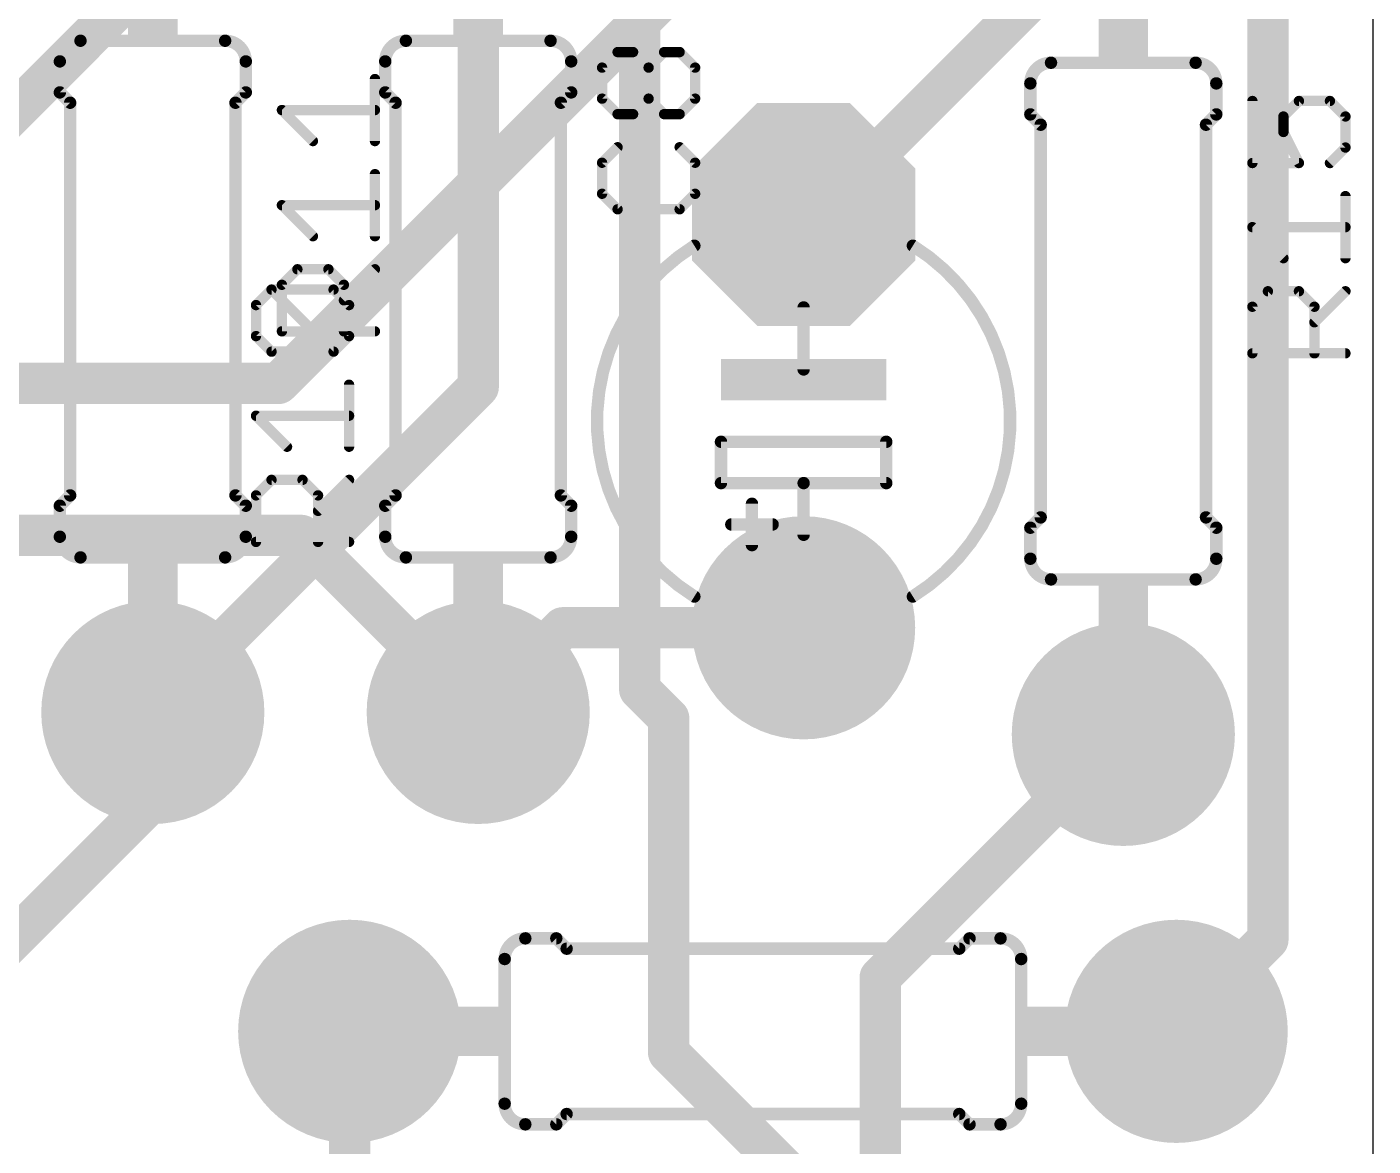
# Model space of a CAD drawing. Extents: x 0 to 70, y -10.8 to 60.8.
# Drawn here: x 53.45 to 70, y 21.59 to 35.34 of the extents above; entities that cross this region are included whole.
import ezdxf

# ---------------------------------------------------------------- set-up
doc = ezdxf.new("R2010")
doc.units = 0
for name, color, linetype in [('1', 22, 'CONTINUOUS'), ('16', 175, 'CONTINUOUS'), ('17', 82, 'CONTINUOUS'), ('20', 7, 'CONTINUOUS'), ('21', 253, 'CONTINUOUS'), ('25', 253, 'CONTINUOUS'), ('29', 253, 'CONTINUOUS'), ('30', 253, 'CONTINUOUS')]:
    doc.layers.add(name, color=color, linetype=linetype)

# ---------------------------------------------------------------- blocks, each defined once
blk = doc.blocks.new('RECT')
blk.add_solid([(-0.5, -0.5), (0.5, -0.5), (-0.5, 0.5), (0.5, 0.5)])
blk = doc.blocks.new('ROUNDP')
at = {"const_width": 0.5}
blk.add_lwpolyline([(0, -0.25, 1), (0, 0.25, 1), (0, -0.25)], format="xyb", dxfattribs=at)
blk = doc.blocks.new('OCTAGONP')
at = {"const_width": 0.5}
blk.add_lwpolyline([(-0.25, -0.1036), (-0.25, 0.1036), (-0.1036, 0.25), (0.1036, 0.25), (0.25, 0.1036), (0.25, -0.1036), (0.1036, -0.25), (-0.1036, -0.25), (-0.25, -0.1036), (-0.25, 0.1036)], dxfattribs=at)

msp = doc.modelspace()

# ---------------------------------------------------------------- linework, layer by layer
at = {"layer": '1', "const_width": 0.508}
for points in [[(60.9854, 39.5946), (60.9854, 27.2034)], [(59, 30.92), (59, 37.08)], [(55, 26.92), (59, 30.92)], [(60.9854, 27.2034), (61.341, 26.8478)], [(55, 25.8408), (55, 26.92)], [(61.341, 26.8478), (61.341, 22.739)], [(52.451, 23.2918), (55, 25.8408)], [(61.341, 22.739), (66.58, 17.5)]]:
    msp.add_lwpolyline(points, dxfattribs=at)
at = {"layer": '1', "const_width": 0.254}
for points in [[(59.0898, 30.8302, 1), (58.9102, 31.0098)], [(58.873, 30.92, 1), (59.127, 30.92)], [(61.0752, 27.2932, 1), (60.8956, 27.1136)], [(60.8584, 27.2034, 1), (61.1124, 27.2034)], [(55.127, 26.92, 1), (54.873, 26.92)], [(54.9102, 27.0098, 1), (55.0898, 26.8302)], [(61.468, 26.8478, 1), (61.214, 26.8478)], [(61.2512, 26.758, 1), (61.4308, 26.9376)], [(55.0898, 25.751, 1), (54.9102, 25.9306)], [(54.873, 25.8408, 1), (55.127, 25.8408)], [(61.4308, 22.8288, 1), (61.2512, 22.6492)], [(61.214, 22.739, 1), (61.468, 22.739)]]:
    msp.add_lwpolyline(points, format="xyb", dxfattribs=at)
at = {"layer": '16', "const_width": 0.508}
for points in [[(68.707, 24.127), (68.707, 40.753)], [(56.5426, 30.9626), (63, 37.42)], [(63.16, 33.04), (66.93, 36.81)], [(55, 36), (51.905, 32.905)], [(63, 33.04), (63.16, 33.04)], [(50.0374, 30.9626), (56.5426, 30.9626)], [(51.905, 29.095), (56.825, 29.095)], [(56.825, 29.095), (59, 26.92)], [(59, 26.92), (60.04, 27.96)], [(60.04, 27.96), (63, 27.96)], [(63.9412, 23.6612), (66.93, 26.65)], [(67.58, 23), (68.707, 24.127)], [(63.9412, 12.6388), (63.9412, 23.6612)], [(57.42, 18.5), (57.42, 23)]]:
    msp.add_lwpolyline(points, dxfattribs=at)
at = {"layer": '16', "const_width": 0.254}
for points in [[(63, 33.167, 1), (63, 32.913)], [(63.16, 32.913, 1), (63.16, 33.167)], [(63.0702, 33.1298, 1), (63.2498, 32.9502)], [(56.4528, 31.0524, 1), (56.6324, 30.8728)], [(56.5426, 30.8356, 1), (56.5426, 31.0896)], [(56.9148, 29.1848, 1), (56.7352, 29.0052)], [(56.825, 28.968, 1), (56.825, 29.222)], [(60.04, 28.087, 1), (60.04, 27.833)], [(60.1298, 27.8702, 1), (59.9502, 28.0498)], [(63, 27.833, 1), (63, 28.087)], [(58.9102, 27.0098, 1), (59.0898, 26.8302)], [(58.9102, 26.8302, 1), (59.0898, 27.0098)], [(67.0198, 26.5602, 1), (66.8402, 26.7398)], [(68.7968, 24.0372, 1), (68.6172, 24.2168)], [(68.58, 24.127, 1), (68.834, 24.127)], [(64.0682, 23.6612, 1), (63.8142, 23.6612)], [(63.8514, 23.751, 1), (64.031, 23.5714)], [(57.547, 23, 1), (57.293, 23)], [(67.4902, 23.0898, 1), (67.6698, 22.9102)]]:
    msp.add_lwpolyline(points, format="xyb", dxfattribs=at)
at = {"layer": '20'}
msp.add_line((70, 0), (70, 50), dxfattribs=at)
at = {"layer": '21'}
for points, const_width in [([(54.111, 35.175, 0.4142), (53.857, 34.921)], 0.1524), ([(54.111, 35.2131, 1), (54.111, 35.1369)], 0.0762), ([(54.111, 35.1369, 1), (54.111, 35.2131)], 0.0762), ([(56.143, 34.921, 0.4142), (55.889, 35.175)], 0.1524), ([(55.889, 35.2131, 1), (55.889, 35.1369)], 0.0762), ([(55.889, 35.1369, 1), (55.889, 35.2131)], 0.0762), ([(58.111, 35.175, 0.4142), (57.857, 34.921)], 0.1524), ([(58.111, 35.2131, 1), (58.111, 35.1369)], 0.0762), ([(58.111, 35.1369, 1), (58.111, 35.2131)], 0.0762), ([(60.143, 34.921, 0.4142), (59.889, 35.175)], 0.1524), ([(59.889, 35.2131, 1), (59.889, 35.1369)], 0.0762), ([(59.889, 35.1369, 1), (59.889, 35.2131)], 0.0762), ([(53.8951, 34.921, 1), (53.8189, 34.921)], 0.0762), ([(53.8189, 34.921, 1), (53.8951, 34.921)], 0.0762), ([(56.1811, 34.921, 1), (56.1049, 34.921)], 0.0762), ([(56.1049, 34.921, 1), (56.1811, 34.921)], 0.0762), ([(57.8951, 34.921, 1), (57.8189, 34.921)], 0.0762), ([(57.8189, 34.921, 1), (57.8951, 34.921)], 0.0762), ([(60.1811, 34.921, 1), (60.1049, 34.921)], 0.0762), ([(60.1049, 34.921, 1), (60.1811, 34.921)], 0.0762), ([(66.041, 34.905, 0.4142), (65.787, 34.651)], 0.1524), ([(66.041, 34.9431, 1), (66.041, 34.8669)], 0.0762), ([(66.041, 34.8669, 1), (66.041, 34.9431)], 0.0762), ([(68.073, 34.651, 0.4142), (67.819, 34.905)], 0.1524), ([(67.819, 34.9431, 1), (67.819, 34.8669)], 0.0762), ([(67.819, 34.8669, 1), (67.819, 34.9431)], 0.0762), ([(53.8839, 34.5669, 1), (53.8301, 34.5131)], 0.0762), ([(56.1699, 34.5131, 1), (56.1161, 34.5669)], 0.0762), ([(57.8839, 34.5669, 1), (57.8301, 34.5131)], 0.0762), ([(60.1699, 34.5131, 1), (60.1161, 34.5669)], 0.0762), ([(65.8251, 34.651, 1), (65.7489, 34.651)], 0.0762), ([(65.7489, 34.651, 1), (65.8251, 34.651)], 0.0762), ([(68.1111, 34.651, 1), (68.0349, 34.651)], 0.0762), ([(68.0349, 34.651, 1), (68.1111, 34.651)], 0.0762), ([(53.8189, 34.54, 1), (53.8951, 34.54)], 0.0762), ([(54.0221, 34.413, 1), (53.9459, 34.413)], 0.0762), ([(53.9571, 34.3861, 1), (54.0109, 34.4399)], 0.0762), ([(56.0541, 34.413, 1), (55.9779, 34.413)], 0.0762), ([(55.9891, 34.4399, 1), (56.0429, 34.3861)], 0.0762), ([(56.1049, 34.54, 1), (56.1811, 34.54)], 0.0762), ([(57.8189, 34.54, 1), (57.8951, 34.54)], 0.0762), ([(58.0221, 34.413, 1), (57.9459, 34.413)], 0.0762), ([(57.9571, 34.3861, 1), (58.0109, 34.4399)], 0.0762), ([(60.0541, 34.413, 1), (59.9779, 34.413)], 0.0762), ([(59.9891, 34.4399, 1), (60.0429, 34.3861)], 0.0762), ([(60.1049, 34.54, 1), (60.1811, 34.54)], 0.0762), ([(65.7489, 34.27, 1), (65.8251, 34.27)], 0.0762), ([(65.8139, 34.2969, 1), (65.7601, 34.2431)], 0.0762), ([(68.0349, 34.27, 1), (68.1111, 34.27)], 0.0762), ([(68.0999, 34.2431, 1), (68.0461, 34.2969)], 0.0762), ([(65.9521, 34.143, 1), (65.8759, 34.143)], 0.0762), ([(65.8871, 34.1161, 1), (65.9409, 34.1699)], 0.0762), ([(67.9841, 34.143, 1), (67.9079, 34.143)], 0.0762), ([(67.9191, 34.1699, 1), (67.9729, 34.1161)], 0.0762), ([(61.6568, 32.6557, 0.5551), (61.6568, 28.3443)], 0.1524), ([(61.6769, 32.6234, 1), (61.6367, 32.688)], 0.0762), ([(64.3432, 28.3443, 0.5551), (64.3432, 32.6557)], 0.1524), ([(64.3633, 32.688, 1), (64.3231, 32.6234)], 0.0762), ([(63.0381, 31.897, 1), (62.9619, 31.897)], 0.0762), ([(62.9619, 31.135, 1), (63.0381, 31.135)], 0.0762), ([(61.984, 30.2841, 1), (61.984, 30.2079)], 0.0762), ([(62.0221, 30.246, 1), (61.9459, 30.246)], 0.0762), ([(64.0541, 30.246, 1), (63.9779, 30.246)], 0.0762), ([(64.016, 30.2079, 1), (64.016, 30.2841)], 0.0762), ([(61.984, 29.7761, 1), (61.984, 29.6999)], 0.0762), ([(63.0381, 29.738, 1), (62.9619, 29.738)], 0.0762), ([(63, 29.7761, 1), (63, 29.6999)], 0.0762), ([(63, 29.6999, 1), (63, 29.7761)], 0.0762), ([(64.016, 29.6999, 1), (64.016, 29.7761)], 0.0762), ([(53.9459, 29.587, 1), (54.0221, 29.587)], 0.0762), ([(54.0109, 29.5601, 1), (53.9571, 29.6139)], 0.0762), ([(55.9779, 29.587, 1), (56.0541, 29.587)], 0.0762), ([(56.0429, 29.6139, 1), (55.9891, 29.5601)], 0.0762), ([(57.9459, 29.587, 1), (58.0221, 29.587)], 0.0762), ([(58.0109, 29.5601, 1), (57.9571, 29.6139)], 0.0762), ([(59.9779, 29.587, 1), (60.0541, 29.587)], 0.0762), ([(60.0429, 29.6139, 1), (59.9891, 29.5601)], 0.0762), ([(61.9459, 29.738, 1), (62.0221, 29.738)], 0.0762), ([(63.9779, 29.738, 1), (64.0541, 29.738)], 0.0762), ([(53.8951, 29.46, 1), (53.8189, 29.46)], 0.0762), ([(53.8301, 29.4869, 1), (53.8839, 29.4331)], 0.0762), ([(56.1811, 29.46, 1), (56.1049, 29.46)], 0.0762), ([(56.1161, 29.4331, 1), (56.1699, 29.4869)], 0.0762), ([(57.8951, 29.46, 1), (57.8189, 29.46)], 0.0762), ([(57.8301, 29.4869, 1), (57.8839, 29.4331)], 0.0762), ([(60.1811, 29.46, 1), (60.1049, 29.46)], 0.0762), ([(60.1161, 29.4331, 1), (60.1699, 29.4869)], 0.0762), ([(62.4031, 29.484, 1), (62.3269, 29.484)], 0.0762), ([(62.111, 29.2681, 1), (62.111, 29.1919)], 0.0762), ([(62.619, 29.1919, 1), (62.619, 29.2681)], 0.0762), ([(65.8759, 29.317, 1), (65.9521, 29.317)], 0.0762), ([(65.9409, 29.2901, 1), (65.8871, 29.3439)], 0.0762), ([(67.9079, 29.317, 1), (67.9841, 29.317)], 0.0762), ([(67.9729, 29.3439, 1), (67.9191, 29.2901)], 0.0762), ([(53.857, 29.079, 0.4142), (54.111, 28.825)], 0.1524), ([(53.8951, 29.079, 1), (53.8189, 29.079)], 0.0762), ([(55.889, 28.825, 0.4142), (56.143, 29.079)], 0.1524), ([(56.1811, 29.079, 1), (56.1049, 29.079)], 0.0762), ([(57.857, 29.079, 0.4142), (58.111, 28.825)], 0.1524), ([(57.8951, 29.079, 1), (57.8189, 29.079)], 0.0762), ([(59.889, 28.825, 0.4142), (60.143, 29.079)], 0.1524), ([(60.1811, 29.079, 1), (60.1049, 29.079)], 0.0762), ([(62.9619, 29.103, 1), (63.0381, 29.103)], 0.0762), ([(65.8251, 29.19, 1), (65.7489, 29.19)], 0.0762), ([(65.7601, 29.2169, 1), (65.8139, 29.1631)], 0.0762), ([(68.1111, 29.19, 1), (68.0349, 29.19)], 0.0762), ([(68.0461, 29.1631, 1), (68.0999, 29.2169)], 0.0762), ([(53.8189, 29.079, 1), (53.8951, 29.079)], 0.0762), ([(56.1049, 29.079, 1), (56.1811, 29.079)], 0.0762), ([(57.8189, 29.079, 1), (57.8951, 29.079)], 0.0762), ([(60.1049, 29.079, 1), (60.1811, 29.079)], 0.0762), ([(62.3269, 28.976, 1), (62.4031, 28.976)], 0.0762), ([(54.111, 28.8631, 1), (54.111, 28.7869)], 0.0762), ([(54.111, 28.7869, 1), (54.111, 28.8631)], 0.0762), ([(55.889, 28.8631, 1), (55.889, 28.7869)], 0.0762), ([(55.889, 28.7869, 1), (55.889, 28.8631)], 0.0762), ([(58.111, 28.8631, 1), (58.111, 28.7869)], 0.0762), ([(58.111, 28.7869, 1), (58.111, 28.8631)], 0.0762), ([(59.889, 28.8631, 1), (59.889, 28.7869)], 0.0762), ([(59.889, 28.7869, 1), (59.889, 28.8631)], 0.0762), ([(65.787, 28.809, 0.4142), (66.041, 28.555)], 0.1524), ([(65.8251, 28.809, 1), (65.7489, 28.809)], 0.0762), ([(65.7489, 28.809, 1), (65.8251, 28.809)], 0.0762), ([(67.819, 28.555, 0.4142), (68.073, 28.809)], 0.1524), ([(68.1111, 28.809, 1), (68.0349, 28.809)], 0.0762), ([(68.0349, 28.809, 1), (68.1111, 28.809)], 0.0762), ([(66.041, 28.5931, 1), (66.041, 28.5169)], 0.0762), ([(66.041, 28.5169, 1), (66.041, 28.5931)], 0.0762), ([(67.819, 28.5931, 1), (67.819, 28.5169)], 0.0762), ([(67.819, 28.5169, 1), (67.819, 28.5931)], 0.0762), ([(61.6367, 28.312, 1), (61.6769, 28.3766)], 0.0762), ([(64.3231, 28.3766, 1), (64.3633, 28.312)], 0.0762), ([(59.579, 24.143, 0.4142), (59.325, 23.889)], 0.1524), ([(59.579, 24.1811, 1), (59.579, 24.1049)], 0.0762), ([(59.579, 24.1049, 1), (59.579, 24.1811)], 0.0762), ([(59.9869, 24.1699, 1), (59.9331, 24.1161)], 0.0762), ([(59.96, 24.1049, 1), (59.96, 24.1811)], 0.0762), ([(65.04, 24.1811, 1), (65.04, 24.1049)], 0.0762), ([(65.0669, 24.1161, 1), (65.0131, 24.1699)], 0.0762), ([(65.675, 23.889, 0.4142), (65.421, 24.143)], 0.1524), ([(65.421, 24.1811, 1), (65.421, 24.1049)], 0.0762), ([(65.421, 24.1049, 1), (65.421, 24.1811)], 0.0762), ([(60.087, 24.0541, 1), (60.087, 23.9779)], 0.0762), ([(60.0601, 23.9891, 1), (60.1139, 24.0429)], 0.0762), ([(64.8861, 24.0429, 1), (64.9399, 23.9891)], 0.0762), ([(64.913, 23.9779, 1), (64.913, 24.0541)], 0.0762), ([(59.3631, 23.889, 1), (59.2869, 23.889)], 0.0762), ([(59.2869, 23.889, 1), (59.3631, 23.889)], 0.0762), ([(65.7131, 23.889, 1), (65.6369, 23.889)], 0.0762), ([(65.6369, 23.889, 1), (65.7131, 23.889)], 0.0762), ([(59.325, 22.111, 0.4142), (59.579, 21.857)], 0.1524), ([(59.3631, 22.111, 1), (59.2869, 22.111)], 0.0762), ([(65.421, 21.857, 0.4142), (65.675, 22.111)], 0.1524), ([(65.7131, 22.111, 1), (65.6369, 22.111)], 0.0762), ([(59.2869, 22.111, 1), (59.3631, 22.111)], 0.0762), ([(60.087, 22.0221, 1), (60.087, 21.9459)], 0.0762), ([(60.1139, 21.9571, 1), (60.0601, 22.0109)], 0.0762), ([(64.9399, 22.0109, 1), (64.8861, 21.9571)], 0.0762), ([(64.913, 21.9459, 1), (64.913, 22.0221)], 0.0762), ([(65.6369, 22.111, 1), (65.7131, 22.111)], 0.0762), ([(59.579, 21.8951, 1), (59.579, 21.8189)], 0.0762), ([(59.579, 21.8189, 1), (59.579, 21.8951)], 0.0762), ([(59.9331, 21.8839, 1), (59.9869, 21.8301)], 0.0762), ([(59.96, 21.8189, 1), (59.96, 21.8951)], 0.0762), ([(65.04, 21.8951, 1), (65.04, 21.8189)], 0.0762), ([(65.0131, 21.8301, 1), (65.0669, 21.8839)], 0.0762), ([(65.421, 21.8951, 1), (65.421, 21.8189)], 0.0762), ([(65.421, 21.8189, 1), (65.421, 21.8951)], 0.0762)]:
    msp.add_lwpolyline(points, format="xyb", dxfattribs=dict(at, const_width=const_width))
at = {"layer": '21', "const_width": 0.1524}
for points in [[(54.111, 35.175), (55.889, 35.175)], [(59.889, 35.175), (58.111, 35.175)], [(53.857, 34.921), (53.857, 34.54)], [(56.143, 34.921), (56.143, 34.54)], [(57.857, 34.921), (57.857, 34.54)], [(60.143, 34.921), (60.143, 34.54)], [(66.041, 34.905), (67.819, 34.905)], [(53.984, 34.413), (53.857, 34.54)], [(56.016, 34.413), (56.143, 34.54)], [(57.984, 34.413), (57.857, 34.54)], [(60.016, 34.413), (60.143, 34.54)], [(65.787, 34.651), (65.787, 34.27)], [(68.073, 34.651), (68.073, 34.27)], [(53.984, 29.587), (53.984, 34.413)], [(56.016, 29.587), (56.016, 34.413)], [(57.984, 34.413), (57.984, 29.587)], [(60.016, 34.413), (60.016, 29.587)], [(65.914, 34.143), (65.787, 34.27)], [(67.946, 34.143), (68.073, 34.27)], [(65.914, 29.317), (65.914, 34.143)], [(67.946, 29.317), (67.946, 34.143)], [(63, 31.135), (63, 31.897)], [(64.016, 30.246), (61.984, 30.246)], [(61.984, 30.246), (61.984, 29.738)], [(64.016, 29.738), (64.016, 30.246)], [(61.984, 29.738), (63, 29.738)], [(63, 29.103), (63, 29.738)], [(63, 29.738), (64.016, 29.738)], [(53.984, 29.587), (53.857, 29.46)], [(56.016, 29.587), (56.143, 29.46)], [(57.984, 29.587), (57.857, 29.46)], [(60.016, 29.587), (60.143, 29.46)], [(53.857, 29.079), (53.857, 29.46)], [(56.143, 29.079), (56.143, 29.46)], [(57.857, 29.079), (57.857, 29.46)], [(60.143, 29.079), (60.143, 29.46)], [(62.365, 28.976), (62.365, 29.484)], [(62.619, 29.23), (62.111, 29.23)], [(65.914, 29.317), (65.787, 29.19)], [(67.946, 29.317), (68.073, 29.19)], [(65.787, 28.809), (65.787, 29.19)], [(68.073, 28.809), (68.073, 29.19)], [(54.111, 28.825), (55.889, 28.825)], [(59.889, 28.825), (58.111, 28.825)], [(66.041, 28.555), (67.819, 28.555)], [(59.579, 24.143), (59.96, 24.143)], [(60.087, 24.016), (59.96, 24.143)], [(64.913, 24.016), (65.04, 24.143)], [(65.421, 24.143), (65.04, 24.143)], [(60.087, 24.016), (64.913, 24.016)], [(59.325, 23.889), (59.325, 22.111)], [(65.675, 23.889), (65.675, 22.111)], [(60.087, 21.984), (59.96, 21.857)], [(60.087, 21.984), (64.913, 21.984)], [(64.913, 21.984), (65.04, 21.857)], [(59.579, 21.857), (59.96, 21.857)], [(65.421, 21.857), (65.04, 21.857)]]:
    msp.add_lwpolyline(points, dxfattribs=at)
at = {"layer": '25', "const_width": 0.127}
for points in [[(60.5226, 34.8447), (60.7132, 35.0354)], [(60.7132, 35.0354), (60.9039, 35.0354)], [(60.9039, 35.0354), (61.0946, 34.8447)], [(61.0946, 34.8447), (61.2852, 35.0354)], [(61.2852, 35.0354), (61.4759, 35.0354)], [(61.4759, 35.0354), (61.6665, 34.8447)], [(57.7305, 33.942), (57.7305, 34.7046)], [(60.5226, 34.4634), (60.5226, 34.8447)], [(61.0946, 34.4634), (61.0946, 34.8447)], [(61.6665, 34.8447), (61.6665, 34.4634)], [(60.7132, 34.2728), (60.5226, 34.4634)], [(61.0946, 34.4634), (60.9039, 34.2728)], [(61.2852, 34.2728), (61.0946, 34.4634)], [(61.6665, 34.4634), (61.4759, 34.2728)], [(68.5166, 34.4346), (68.5166, 33.672)], [(68.8979, 34.2439), (69.0886, 34.4346)], [(69.0886, 34.4346), (69.4699, 34.4346)], [(69.4699, 34.4346), (69.6605, 34.2439)], [(56.9679, 33.942), (56.5866, 34.3233)], [(56.5866, 34.3233), (57.7305, 34.3233)], [(60.9039, 34.2728), (60.7132, 34.2728)], [(61.4759, 34.2728), (61.2852, 34.2728)], [(68.8979, 34.0533), (68.8979, 34.2439)], [(69.6605, 34.2439), (69.6605, 33.8626)], [(69.0886, 33.672), (68.8979, 34.0533)], [(60.7132, 33.8661), (60.5226, 33.6754)], [(61.6665, 33.6754), (61.4759, 33.8661)], [(69.6605, 33.8626), (69.4699, 33.672)], [(57.7305, 32.7727), (57.7305, 33.5353)], [(60.5226, 33.6754), (60.5226, 33.2941)], [(61.6665, 33.2941), (61.6665, 33.6754)], [(68.5166, 33.672), (69.0886, 33.672)], [(60.5226, 33.2941), (60.7132, 33.1035)], [(61.4759, 33.1035), (61.6665, 33.2941)], [(69.6605, 32.5027), (69.6605, 33.2653)], [(56.9679, 32.7727), (56.5866, 33.154)], [(56.5866, 33.154), (57.7305, 33.154)], [(60.7132, 33.1035), (61.4759, 33.1035)], [(68.8979, 32.5027), (68.5166, 32.884)], [(68.5166, 32.884), (69.6605, 32.884)], [(56.5866, 32.1753), (56.7772, 32.366)], [(56.7772, 32.366), (57.1586, 32.366)], [(57.1586, 32.366), (57.3492, 32.1753)], [(57.3492, 31.9847), (57.7305, 32.366)], [(56.2686, 31.926), (56.4592, 32.1167)], [(56.4592, 32.1167), (57.2219, 32.1167)], [(57.2219, 31.3541), (56.4592, 32.1167)], [(56.5866, 31.6034), (56.5866, 32.1753)], [(57.2219, 32.1167), (57.4125, 31.926)], [(57.3492, 32.1753), (57.3492, 31.6034)], [(68.5166, 31.9053), (68.7072, 32.096)], [(68.7072, 32.096), (69.0886, 32.096)], [(69.0886, 32.096), (69.2792, 31.9053)], [(69.2792, 31.7147), (69.6605, 32.096)], [(56.2686, 31.5447), (56.2686, 31.926)], [(57.4125, 31.926), (57.4125, 31.5447)], [(68.5166, 31.3334), (68.5166, 31.9053)], [(69.2792, 31.9053), (69.2792, 31.3334)], [(56.4592, 31.3541), (56.2686, 31.5447)], [(57.7305, 31.6034), (56.5866, 31.6034)], [(57.4125, 31.5447), (57.2219, 31.3541)], [(57.2219, 31.3541), (56.4592, 31.3541)], [(69.6605, 31.3334), (68.5166, 31.3334)], [(57.4125, 30.1848), (57.4125, 30.9474)], [(56.6499, 30.1848), (56.2686, 30.5661)], [(56.2686, 30.5661), (57.4125, 30.5661)], [(56.2686, 29.5874), (56.4592, 29.7781)], [(56.4592, 29.7781), (56.8406, 29.7781)], [(56.8406, 29.7781), (57.0312, 29.5874)], [(57.0312, 29.3968), (57.4125, 29.7781)], [(56.2686, 29.0155), (56.2686, 29.5874)], [(57.0312, 29.5874), (57.0312, 29.0155)], [(57.4125, 29.0155), (56.2686, 29.0155)]]:
    msp.add_lwpolyline(points, dxfattribs=at)
at = {"layer": '25', "const_width": 0.0635}
for points in [[(60.7132, 35.0672, 1), (60.7132, 35.0037)], [(60.7357, 35.013, 1), (60.6907, 35.0578)], [(60.9264, 35.0579, 1), (60.8814, 35.0129)], [(60.9039, 35.0037, 1), (60.9039, 35.0672)], [(61.2852, 35.0672, 1), (61.2852, 35.0037)], [(61.3077, 35.013, 1), (61.2627, 35.0578)], [(61.4984, 35.0578, 1), (61.4534, 35.013)], [(61.4759, 35.0037, 1), (61.4759, 35.0672)], [(57.7623, 34.7046, 1), (57.6987, 34.7046)], [(60.5544, 34.8447, 1), (60.4909, 34.8447)], [(60.5001, 34.8671, 1), (60.5451, 34.8223)], [(61.1264, 34.8447, 1), (61.0628, 34.8447)], [(61.0721, 34.8671, 1), (61.1171, 34.8223)], [(61.0721, 34.8222, 1), (61.1171, 34.8672)], [(61.6983, 34.8447, 1), (61.6348, 34.8447)], [(61.644, 34.8223, 1), (61.689, 34.8671)], [(60.5451, 34.4859, 1), (60.5001, 34.4409)], [(60.4909, 34.4634, 1), (60.5544, 34.4634)], [(61.1171, 34.4859, 1), (61.0721, 34.4409)], [(61.0628, 34.4634, 1), (61.1264, 34.4634)], [(61.117, 34.4409, 1), (61.0722, 34.4859)], [(61.6348, 34.4634, 1), (61.6983, 34.4634)], [(61.689, 34.4409, 1), (61.644, 34.4859)], [(68.5483, 34.4346, 1), (68.4848, 34.4346)], [(69.0886, 34.4664, 1), (69.0886, 34.4029)], [(69.1111, 34.4121, 1), (69.0661, 34.4571)], [(69.4924, 34.457, 1), (69.4474, 34.4122)], [(69.4699, 34.4029, 1), (69.4699, 34.4664)], [(56.6091, 34.3458, 1), (56.5641, 34.3008)], [(56.5866, 34.3551, 1), (56.5866, 34.2916)], [(57.7305, 34.2916, 1), (57.7305, 34.3551)], [(60.7132, 34.3046, 1), (60.7132, 34.2411)], [(60.6907, 34.2503, 1), (60.7357, 34.2953)], [(60.8815, 34.2953, 1), (60.9263, 34.2503)], [(60.9039, 34.2411, 1), (60.9039, 34.3046)], [(61.2852, 34.3046, 1), (61.2852, 34.2411)], [(61.2627, 34.2503, 1), (61.3077, 34.2953)], [(61.4534, 34.2953, 1), (61.4984, 34.2503)], [(61.4759, 34.2411, 1), (61.4759, 34.3046)], [(68.8754, 34.2664, 1), (68.9204, 34.2214)], [(68.9297, 34.2439, 1), (68.8662, 34.2439)], [(69.6923, 34.2439, 1), (69.6287, 34.2439)], [(69.638, 34.2215, 1), (69.683, 34.2663)], [(68.9263, 34.0675, 1), (68.8695, 34.0391)], [(56.9454, 33.9195, 1), (56.9904, 33.9645)], [(57.6987, 33.942, 1), (57.7623, 33.942)], [(60.7357, 33.8437, 1), (60.6907, 33.8885)], [(61.4984, 33.8885, 1), (61.4534, 33.8437)], [(68.8662, 34.0533, 1), (68.9297, 34.0533)], [(69.683, 33.8401, 1), (69.638, 33.8851)], [(69.6287, 33.8626, 1), (69.6923, 33.8626)], [(57.7623, 33.5353, 1), (57.6987, 33.5353)], [(60.5544, 33.6754, 1), (60.4909, 33.6754)], [(60.5001, 33.6978, 1), (60.5451, 33.653)], [(61.6983, 33.6754, 1), (61.6348, 33.6754)], [(61.644, 33.653, 1), (61.689, 33.6978)], [(68.5166, 33.7038, 1), (68.5166, 33.6403)], [(68.4848, 33.672, 1), (68.5483, 33.672)], [(69.0602, 33.6578, 1), (69.117, 33.6862)], [(69.0886, 33.6403, 1), (69.0886, 33.7038)], [(69.4474, 33.6945, 1), (69.4924, 33.6495)], [(60.5451, 33.3166, 1), (60.5001, 33.2716)], [(60.4909, 33.2941, 1), (60.5544, 33.2941)], [(61.6348, 33.2941, 1), (61.6983, 33.2941)], [(61.689, 33.2716, 1), (61.644, 33.3166)], [(69.6923, 33.2653, 1), (69.6287, 33.2653)], [(56.6091, 33.1765, 1), (56.5641, 33.1315)], [(56.5866, 33.1858, 1), (56.5866, 33.1223)], [(57.7305, 33.1223, 1), (57.7305, 33.1858)], [(60.7132, 33.1353, 1), (60.7132, 33.0718)], [(60.6907, 33.081, 1), (60.7357, 33.126)], [(61.4534, 33.126, 1), (61.4984, 33.081)], [(61.4759, 33.0718, 1), (61.4759, 33.1353)], [(68.5391, 32.9065, 1), (68.4941, 32.8615)], [(68.5166, 32.9158, 1), (68.5166, 32.8522)], [(69.6605, 32.8522, 1), (69.6605, 32.9158)], [(56.9454, 32.7502, 1), (56.9904, 32.7952)], [(57.6987, 32.7727, 1), (57.7623, 32.7727)], [(68.8754, 32.4802, 1), (68.9204, 32.5252)], [(69.6287, 32.5027, 1), (69.6923, 32.5027)], [(56.7772, 32.3978, 1), (56.7772, 32.3342)], [(56.7997, 32.3436, 1), (56.7547, 32.3884)], [(57.1811, 32.3884, 1), (57.1361, 32.3436)], [(57.1586, 32.3342, 1), (57.1586, 32.3978)], [(57.753, 32.3435, 1), (57.708, 32.3885)], [(56.4592, 32.1485, 1), (56.4592, 32.0849)], [(56.4816, 32.1392, 1), (56.4368, 32.0942)], [(56.4817, 32.0943, 1), (56.4367, 32.1391)], [(56.5641, 32.1977, 1), (56.6091, 32.1529)], [(56.6184, 32.1753, 1), (56.5549, 32.1753)], [(57.2444, 32.1391, 1), (57.1994, 32.0943)], [(57.2219, 32.0849, 1), (57.2219, 32.1485)], [(57.381, 32.1753, 1), (57.3175, 32.1753)], [(57.3267, 32.1529, 1), (57.3717, 32.1977)], [(68.7072, 32.1278, 1), (68.7072, 32.0643)], [(68.7297, 32.0736, 1), (68.6847, 32.1184)], [(69.1111, 32.1184, 1), (69.0661, 32.0736)], [(69.0886, 32.0643, 1), (69.0886, 32.1278)], [(69.683, 32.0735, 1), (69.638, 32.1185)], [(56.3004, 31.926, 1), (56.2368, 31.926)], [(56.2461, 31.9484, 1), (56.2911, 31.9036)], [(57.3267, 32.0072, 1), (57.3717, 31.9622)], [(57.4443, 31.926, 1), (57.3807, 31.926)], [(57.39, 31.9036, 1), (57.435, 31.9484)], [(68.5483, 31.9053, 1), (68.4848, 31.9053)], [(68.4941, 31.9277, 1), (68.5391, 31.8829)], [(69.311, 31.9053, 1), (69.2475, 31.9053)], [(69.2567, 31.8829, 1), (69.3017, 31.9277)], [(56.2911, 31.5672, 1), (56.2461, 31.5222)], [(56.5866, 31.6351, 1), (56.5866, 31.5717)], [(56.5549, 31.6034, 1), (56.6184, 31.6034)], [(57.3175, 31.6034, 1), (57.381, 31.6034)], [(57.435, 31.5222, 1), (57.39, 31.5672)], [(57.7305, 31.5717, 1), (57.7305, 31.6351)], [(69.2567, 31.7372, 1), (69.3017, 31.6922)], [(56.2368, 31.5447, 1), (56.3004, 31.5447)], [(57.3807, 31.5447, 1), (57.4443, 31.5447)], [(56.4592, 31.3859, 1), (56.4592, 31.3224)], [(56.4367, 31.3316, 1), (56.4817, 31.3766)], [(57.1994, 31.3766, 1), (57.2444, 31.3316)], [(57.1995, 31.3316, 1), (57.2443, 31.3766)], [(57.2219, 31.3224, 1), (57.2219, 31.3859)], [(68.5166, 31.3651, 1), (68.5166, 31.3017)], [(68.4848, 31.3334, 1), (68.5483, 31.3334)], [(69.2475, 31.3334, 1), (69.311, 31.3334)], [(69.6605, 31.3017, 1), (69.6605, 31.3651)], [(57.4443, 30.9474, 1), (57.3807, 30.9474)], [(56.2911, 30.5886, 1), (56.2461, 30.5436)], [(56.2686, 30.5979, 1), (56.2686, 30.5344)], [(57.4125, 30.5344, 1), (57.4125, 30.5979)], [(56.6274, 30.1623, 1), (56.6724, 30.2073)], [(57.3807, 30.1848, 1), (57.4443, 30.1848)], [(56.4592, 29.8099, 1), (56.4592, 29.7464)], [(56.4817, 29.7557, 1), (56.4367, 29.8005)], [(56.8631, 29.8005, 1), (56.8181, 29.7557)], [(56.8406, 29.7464, 1), (56.8406, 29.8099)], [(57.435, 29.7556, 1), (57.39, 29.8006)], [(56.3004, 29.5874, 1), (56.2368, 29.5874)], [(56.2461, 29.6098, 1), (56.2911, 29.565)], [(57.063, 29.5874, 1), (56.9995, 29.5874)], [(57.0087, 29.565, 1), (57.0537, 29.6098)], [(57.0087, 29.4193, 1), (57.0537, 29.3743)], [(56.2368, 29.0155, 1), (56.3004, 29.0155)], [(56.2686, 29.0473, 1), (56.2686, 28.9838)], [(56.9995, 29.0155, 1), (57.063, 29.0155)], [(57.4125, 28.9838, 1), (57.4125, 29.0473)]]:
    msp.add_lwpolyline(points, format="xyb", dxfattribs=at)

# ---------------------------------------------------------------- block references
at = {"layer": '17', "xscale": 2.54, "yscale": 2.54}
for name, p, rotation in [('OCTAGONP', (63, 33.04), 90), ('OCTAGONP', (63, 33.04), 90), ('ROUNDP', (63, 27.96), 90), ('ROUNDP', (63, 27.96), 90), ('ROUNDP', (55, 26.92), 270), ('ROUNDP', (55, 26.92), 270), ('ROUNDP', (59, 26.92), 90), ('ROUNDP', (59, 26.92), 90), ('ROUNDP', (66.93, 26.65), 270), ('ROUNDP', (66.93, 26.65), 270), ('ROUNDP', (57.42, 23), 180), ('ROUNDP', (57.42, 23), 180), ('ROUNDP', (67.58, 23), 180), ('ROUNDP', (67.58, 23), 180)]:
    msp.add_blockref(name, p, dxfattribs=dict(at, rotation=rotation))
at = {"layer": '21'}
for p, xscale, yscale, rotation in [((55, 35.6068), 0.8636, 0.6096, 270), ((59, 35.6068), 0.8636, 0.6096, 90), ((66.93, 35.3368), 0.8636, 0.6096, 270), ((63, 31.008), 0.508, 2.032, 90), ((55, 28.3932), 0.8636, 0.6096, 270), ((59, 28.3932), 0.8636, 0.6096, 90), ((66.93, 28.1232), 0.8636, 0.6096, 270), ((58.8932, 23), 0.8636, 0.6096, 180), ((66.1068, 23), 0.8636, 0.6096, 180)]:
    msp.add_blockref('RECT', p, dxfattribs=dict(at, xscale=xscale, yscale=yscale, rotation=rotation))
at = {"layer": '29', "xscale": 2.7432, "yscale": 2.7432}
for name, p, rotation in [('OCTAGONP', (63, 33.04), 90), ('ROUNDP', (63, 27.96), 90), ('ROUNDP', (55, 26.92), 270), ('ROUNDP', (59, 26.92), 90), ('ROUNDP', (66.93, 26.65), 270), ('ROUNDP', (57.42, 23), 180), ('ROUNDP', (67.58, 23), 180)]:
    msp.add_blockref(name, p, dxfattribs=dict(at, rotation=rotation))
at = {"layer": '30', "xscale": 2.7432, "yscale": 2.7432}
for name, p, rotation in [('OCTAGONP', (63, 33.04), 90), ('ROUNDP', (63, 27.96), 90), ('ROUNDP', (55, 26.92), 270), ('ROUNDP', (59, 26.92), 90), ('ROUNDP', (66.93, 26.65), 270), ('ROUNDP', (57.42, 23), 180), ('ROUNDP', (67.58, 23), 180)]:
    msp.add_blockref(name, p, dxfattribs=dict(at, rotation=rotation))

doc.saveas('drawing.dxf')
